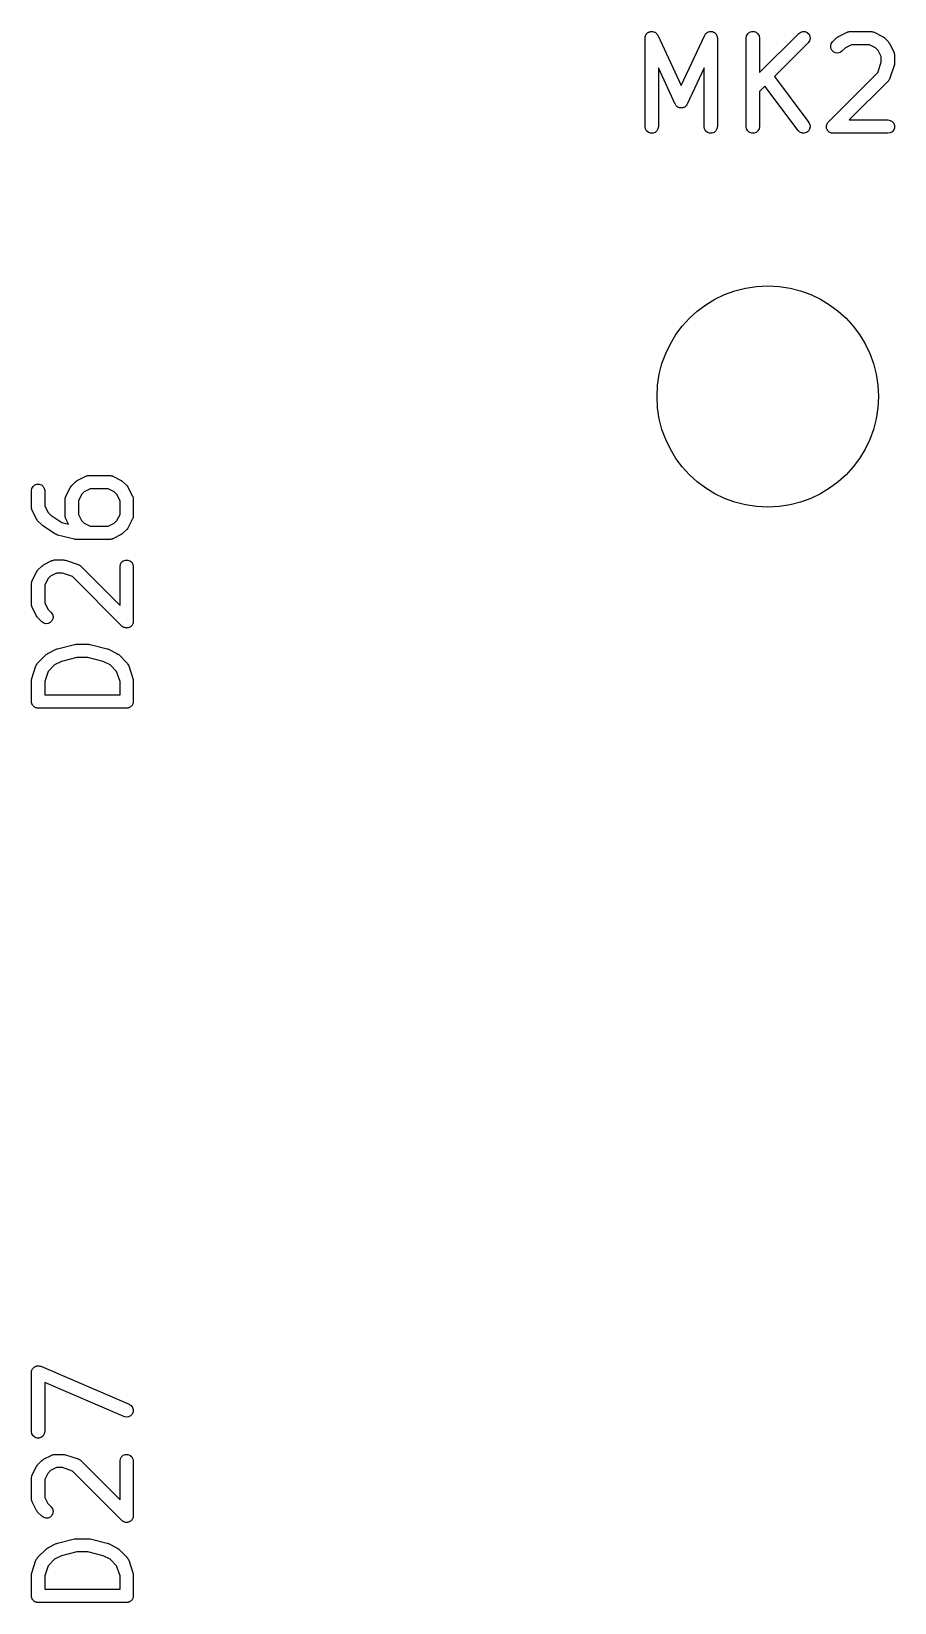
# Model space of a CAD drawing. Extents: x 107.8 to 187.5, y -108.6 to -68.5.
# Drawn here: x 177.68 to 187.43, y -86.22 to -68.48 of the extents above; entities that cross this region are included whole.
import ezdxf

# ---------------------------------------------------------------- set-up
doc = ezdxf.new("R2010")
doc.units = 0
doc.header["$MEASUREMENT"] = 0
doc.layers.add('BLACK', color=7, linetype='CONTINUOUS')

msp = doc.modelspace()

# ---------------------------------------------------------------- linework, layer by layer
at = {"layer": 'BLACK', "linetype": 'CONTINUOUS'}
for p, q in [((184.657, -68.4845), (184.666, -68.4803)), ((184.666, -68.4803), (184.669, -68.4801)), ((184.669, -68.4801), (184.672, -68.4789)), ((184.672, -68.4789), (184.682, -68.4789)), ((184.682, -68.4789), (184.692, -68.4781)), ((184.692, -68.4781), (184.695, -68.4789)), ((184.695, -68.4789), (184.698, -68.4789)), ((184.698, -68.4789), (184.707, -68.4823)), ((184.707, -68.4823), (184.717, -68.4848)), ((185.32, -68.4848), (185.33, -68.4823)), ((185.33, -68.4823), (185.339, -68.4789)), ((185.339, -68.4789), (185.342, -68.4789)), ((185.342, -68.4789), (185.345, -68.4781)), ((185.345, -68.4781), (185.355, -68.4789)), ((185.355, -68.4789), (185.365, -68.4789)), ((185.365, -68.4789), (185.368, -68.48)), ((185.368, -68.48), (185.371, -68.4803)), ((185.371, -68.4803), (185.38, -68.4845)), ((185.79, -68.4878), (185.815, -68.4789)), ((185.815, -68.4789), (185.841, -68.4789)), ((185.841, -68.4789), (185.865, -68.4878)), ((186.368, -68.4848), (186.393, -68.4781)), ((186.393, -68.4781), (186.419, -68.4803)), ((186.419, -68.4803), (186.442, -68.4913)), ((186.894, -68.4845), (186.898, -68.4823)), ((186.898, -68.4823), (186.906, -68.4808)), ((186.906, -68.4808), (186.915, -68.4783)), ((186.915, -68.4783), (186.919, -68.4785)), ((186.919, -68.4785), (186.923, -68.4778)), ((186.923, -68.4778), (187.161, -68.4778)), ((187.161, -68.4778), (187.166, -68.4785)), ((187.166, -68.4785), (187.17, -68.4783)), ((187.17, -68.4783), (187.178, -68.4808)), ((187.178, -68.4808), (187.187, -68.4823)), ((187.187, -68.4823), (187.191, -68.4845)), ((184.61, -68.5528), (184.612, -68.5431)), ((184.61, -69.5528), (184.61, -68.5528)), ((184.612, -68.5431), (184.613, -68.5334)), ((184.613, -68.5334), (184.614, -68.5304)), ((184.614, -68.5304), (184.615, -68.5271)), ((184.615, -68.5271), (184.619, -68.5186)), ((184.619, -68.5186), (184.624, -68.5098)), ((184.624, -68.5098), (184.626, -68.5074)), ((184.626, -68.5074), (184.628, -68.5046)), ((184.628, -68.5046), (184.635, -68.4983)), ((184.635, -68.4983), (184.642, -68.4914)), ((184.642, -68.4914), (184.645, -68.49)), ((184.645, -68.49), (184.648, -68.4878)), ((184.648, -68.4878), (184.657, -68.4845)), ((184.717, -68.4848), (184.719, -68.4867)), ((184.719, -68.4867), (184.723, -68.4878)), ((184.723, -68.4878), (184.73, -68.4941)), ((184.73, -68.4941), (184.738, -68.4997)), ((184.738, -68.4997), (184.74, -68.5024)), ((184.74, -68.5024), (184.743, -68.5046)), ((184.743, -68.5046), (184.747, -68.513)), ((184.747, -68.513), (184.753, -68.5211)), ((184.753, -68.5211), (185.018, -69.0897)), ((185.018, -69.0897), (185.284, -68.5211)), ((185.284, -68.5211), (185.289, -68.513)), ((185.289, -68.513), (185.294, -68.5046)), ((185.294, -68.5046), (185.297, -68.5024)), ((185.297, -68.5024), (185.299, -68.4997)), ((185.299, -68.4997), (185.307, -68.4941)), ((185.307, -68.4941), (185.314, -68.4878)), ((185.314, -68.4878), (185.317, -68.4867)), ((185.317, -68.4867), (185.32, -68.4848)), ((185.38, -68.4845), (185.389, -68.4878)), ((185.389, -68.4878), (185.392, -68.49)), ((185.392, -68.49), (185.395, -68.4914)), ((185.395, -68.4914), (185.402, -68.4983)), ((185.402, -68.4983), (185.409, -68.5046)), ((185.409, -68.5046), (185.411, -68.5074)), ((185.411, -68.5074), (185.413, -68.5098)), ((185.413, -68.5098), (185.417, -68.5187)), ((185.417, -68.5187), (185.422, -68.5271)), ((185.422, -68.5271), (185.423, -68.5304)), ((185.423, -68.5304), (185.424, -68.5334)), ((185.424, -68.5334), (185.425, -68.5431)), ((185.425, -68.5431), (185.427, -68.5528)), ((185.427, -68.5528), (185.427, -69.5528)), ((185.753, -68.5528), (185.757, -68.5271)), ((185.753, -69.5528), (185.753, -68.5528)), ((185.757, -68.5271), (185.77, -68.5046)), ((185.77, -68.5046), (185.79, -68.4878)), ((185.865, -68.4878), (185.885, -68.5046)), ((185.885, -68.5046), (185.898, -68.5271)), ((185.898, -68.5271), (185.903, -68.5528)), ((185.903, -68.9431), (186.346, -68.4997)), ((185.903, -68.5528), (185.903, -68.9431)), ((186.452, -68.6058), (186.07, -68.9884)), ((186.346, -68.4997), (186.368, -68.4848)), ((186.442, -68.4913), (186.461, -68.5098)), ((186.467, -68.5845), (186.452, -68.6058)), ((186.461, -68.5098), (186.472, -68.5334)), ((186.474, -68.5593), (186.467, -68.5845)), ((186.472, -68.5334), (186.474, -68.5593)), ((186.706, -68.6415), (186.712, -68.6163)), ((186.708, -68.6674), (186.706, -68.6415)), ((186.712, -68.6163), (186.727, -68.595)), ((186.727, -68.595), (186.775, -68.5474)), ((186.775, -68.5474), (186.785, -68.5405)), ((186.785, -68.5405), (186.794, -68.5333)), ((186.794, -68.5333), (186.89, -68.4857)), ((186.941, -68.6278), (186.872, -68.662)), ((186.89, -68.4857), (186.894, -68.4845)), ((187.144, -68.6278), (186.941, -68.6278)), ((187.212, -68.662), (187.144, -68.6278)), ((187.191, -68.4845), (187.195, -68.4857)), ((187.195, -68.4857), (187.29, -68.5333)), ((187.29, -68.5333), (187.3, -68.5405)), ((187.3, -68.5405), (187.31, -68.5474)), ((187.31, -68.5474), (187.357, -68.595)), ((187.357, -68.595), (187.364, -68.6048)), ((187.364, -68.6048), (187.371, -68.6145)), ((187.371, -68.6145), (187.419, -68.7097)), ((186.719, -68.691), (186.708, -68.6674)), ((186.737, -68.7095), (186.719, -68.691)), ((186.761, -68.7205), (186.737, -68.7095)), ((186.787, -68.7227), (186.761, -68.7205)), ((186.812, -68.716), (186.787, -68.7227)), ((186.833, -68.7011), (186.812, -68.716)), ((186.872, -68.662), (186.833, -68.7011)), ((187.242, -68.6924), (187.212, -68.662)), ((187.239, -68.9408), (187.277, -68.8263)), ((187.277, -68.761), (187.242, -68.6924)), ((187.277, -68.8263), (187.277, -68.761)), ((187.419, -68.7097), (187.42, -68.7139)), ((187.42, -68.7139), (187.422, -68.7176)), ((187.422, -68.7176), (187.424, -68.7263)), ((187.424, -68.7263), (187.426, -68.7347)), ((187.427, -68.8385), (187.425, -68.8503)), ((187.426, -68.7347), (187.426, -68.739)), ((187.426, -68.739), (187.427, -68.7433)), ((187.427, -68.7433), (187.427, -68.8385)), ((184.95, -69.2988), (184.76, -68.8908)), ((184.76, -68.8908), (184.76, -69.5528)), ((185.277, -68.8908), (185.086, -69.2988)), ((185.277, -69.5528), (185.277, -68.8908)), ((186.07, -68.9884), (186.459, -69.5078)), ((186.68, -69.4997), (187.239, -68.9408)), ((187.372, -69.013), (187.367, -69.0202)), ((187.373, -69.0089), (187.372, -69.013)), ((187.375, -69.0051), (187.373, -69.0089)), ((187.423, -68.8622), (187.375, -69.0051)), ((187.425, -68.8503), (187.423, -68.8622)), ((185.963, -69.0955), (185.903, -69.1553)), ((185.903, -69.1553), (185.903, -69.5528)), ((186.339, -69.5978), (185.963, -69.0955)), ((187.357, -69.0344), (186.914, -69.4778)), ((187.36, -69.0308), (187.357, -69.0344)), ((187.363, -69.028), (187.36, -69.0308)), ((187.367, -69.0202), (187.363, -69.028)), ((184.954, -69.3041), (184.95, -69.2988)), ((184.957, -69.3101), (184.954, -69.3041)), ((184.962, -69.3147), (184.957, -69.3101)), ((184.965, -69.3201), (184.962, -69.3147)), ((184.971, -69.3239), (184.965, -69.3201)), ((184.975, -69.3285), (184.971, -69.3239)), ((184.981, -69.3313), (184.975, -69.3285)), ((184.987, -69.335), (184.981, -69.3313)), ((184.993, -69.3367), (184.987, -69.335)), ((184.999, -69.3395), (184.993, -69.3367)), ((185.006, -69.3401), (184.999, -69.3395)), ((185.012, -69.3418), (185.006, -69.3401)), ((185.018, -69.3412), (185.012, -69.3418)), ((185.025, -69.3418), (185.018, -69.3412)), ((185.031, -69.3401), (185.025, -69.3418)), ((185.038, -69.3395), (185.031, -69.3401)), ((185.044, -69.3367), (185.038, -69.3395)), ((185.05, -69.335), (185.044, -69.3367)), ((185.055, -69.3313), (185.05, -69.335)), ((185.061, -69.3285), (185.055, -69.3313)), ((185.066, -69.3239), (185.061, -69.3285)), ((185.071, -69.3201), (185.066, -69.3239)), ((185.075, -69.3147), (185.071, -69.3201)), ((185.08, -69.3101), (185.075, -69.3147)), ((185.083, -69.3041), (185.08, -69.3101)), ((185.086, -69.2988), (185.083, -69.3041)), ((186.459, -69.5078), (186.471, -69.531)), ((186.471, -69.531), (186.474, -69.5569)), ((186.658, -69.5462), (186.659, -69.5431)), ((186.659, -69.556), (186.658, -69.5462)), ((186.659, -69.5398), (186.662, -69.5305)), ((186.659, -69.5431), (186.659, -69.5398)), ((186.662, -69.5305), (186.665, -69.5211)), ((186.665, -69.5211), (186.667, -69.5184)), ((186.667, -69.5184), (186.668, -69.5153)), ((186.668, -69.5153), (186.674, -69.5078)), ((186.674, -69.5078), (186.68, -69.4997)), ((186.914, -69.4778), (187.352, -69.4778)), ((187.352, -69.4778), (187.377, -69.4823)), ((187.377, -69.4823), (187.4, -69.4953)), ((187.4, -69.4953), (187.417, -69.5153)), ((187.417, -69.5153), (187.426, -69.5398)), ((187.426, -69.5398), (187.426, -69.5658)), ((184.615, -69.5784), (184.61, -69.5528)), ((184.628, -69.601), (184.615, -69.5784)), ((184.648, -69.6177), (184.628, -69.601)), ((184.672, -69.6266), (184.648, -69.6177)), ((184.698, -69.6266), (184.672, -69.6266)), ((184.723, -69.6177), (184.698, -69.6266)), ((184.743, -69.601), (184.723, -69.6177)), ((184.756, -69.5784), (184.743, -69.601)), ((184.76, -69.5528), (184.756, -69.5784)), ((185.281, -69.5784), (185.277, -69.5528)), ((185.294, -69.601), (185.281, -69.5784)), ((185.314, -69.6177), (185.294, -69.601)), ((185.339, -69.6266), (185.314, -69.6177)), ((185.365, -69.6266), (185.339, -69.6266)), ((185.389, -69.6177), (185.365, -69.6266)), ((185.409, -69.601), (185.389, -69.6177)), ((185.422, -69.5784), (185.409, -69.601)), ((185.427, -69.5528), (185.422, -69.5784)), ((185.757, -69.5784), (185.753, -69.5528)), ((185.77, -69.601), (185.757, -69.5784)), ((185.79, -69.6177), (185.77, -69.601)), ((185.815, -69.6266), (185.79, -69.6177)), ((185.841, -69.6266), (185.815, -69.6266)), ((185.865, -69.6177), (185.841, -69.6266)), ((185.885, -69.601), (185.865, -69.6177)), ((185.898, -69.5784), (185.885, -69.601)), ((185.903, -69.5528), (185.898, -69.5784)), ((186.358, -69.6156), (186.339, -69.5978)), ((186.382, -69.6258), (186.358, -69.6156)), ((186.408, -69.6272), (186.382, -69.6258)), ((186.433, -69.6197), (186.408, -69.6272)), ((186.454, -69.6041), (186.433, -69.6197)), ((186.468, -69.5822), (186.454, -69.6041)), ((186.474, -69.5569), (186.468, -69.5822)), ((186.659, -69.5658), (186.659, -69.556)), ((186.66, -69.5689), (186.659, -69.5658)), ((186.66, -69.5722), (186.66, -69.5689)), ((186.664, -69.5811), (186.66, -69.5722)), ((186.668, -69.5903), (186.664, -69.5811)), ((186.67, -69.5928), (186.668, -69.5903)), ((186.671, -69.5958), (186.67, -69.5928)), ((186.678, -69.6027), (186.671, -69.5958)), ((186.684, -69.6102), (186.678, -69.6027)), ((186.687, -69.6119), (186.684, -69.6102)), ((186.69, -69.6142), (186.687, -69.6119)), ((186.699, -69.6184), (186.69, -69.6142)), ((186.707, -69.6233), (186.699, -69.6184)), ((186.71, -69.6238), (186.707, -69.6233)), ((186.713, -69.6252), (186.71, -69.6238)), ((186.723, -69.6261), (186.713, -69.6252)), ((186.733, -69.6278), (186.723, -69.6261)), ((187.352, -69.6278), (186.733, -69.6278)), ((187.377, -69.6233), (187.352, -69.6278)), ((187.4, -69.6102), (187.377, -69.6233)), ((187.417, -69.5903), (187.4, -69.6102)), ((187.426, -69.5658), (187.417, -69.5903)), ((177.687, -73.6381), (177.7, -73.6155)), ((177.7, -73.6155), (177.719, -73.5988)), ((177.719, -73.5988), (177.744, -73.5899)), ((177.744, -73.5899), (177.77, -73.5899)), ((177.77, -73.5899), (177.794, -73.5988)), ((177.794, -73.5988), (177.814, -73.6155)), ((177.814, -73.6155), (177.827, -73.6381)), ((178.118, -73.6302), (178.126, -73.6205)), ((178.126, -73.6205), (178.133, -73.6107)), ((178.133, -73.6107), (178.18, -73.5631)), ((178.18, -73.5631), (178.19, -73.5562)), ((178.19, -73.5562), (178.2, -73.549)), ((178.2, -73.549), (178.295, -73.5014)), ((178.295, -73.5014), (178.299, -73.5002)), ((178.299, -73.5002), (178.303, -73.498)), ((178.303, -73.498), (178.311, -73.4965)), ((178.311, -73.4965), (178.32, -73.494)), ((178.32, -73.494), (178.324, -73.4942)), ((178.324, -73.4942), (178.328, -73.4935)), ((178.328, -73.4935), (178.567, -73.4935)), ((178.567, -73.4935), (178.571, -73.4942)), ((178.571, -73.4942), (178.575, -73.494)), ((178.575, -73.494), (178.583, -73.4965)), ((178.583, -73.4965), (178.592, -73.498)), ((178.592, -73.498), (178.596, -73.5002)), ((178.596, -73.5002), (178.6, -73.5014)), ((178.6, -73.5014), (178.695, -73.549)), ((178.695, -73.549), (178.705, -73.5562)), ((178.705, -73.5562), (178.715, -73.5631)), ((178.715, -73.5631), (178.762, -73.6107)), ((178.762, -73.6107), (178.769, -73.6205)), ((178.769, -73.6205), (178.776, -73.6302)), ((177.682, -73.6637), (177.687, -73.6381)), ((177.682, -73.8542), (177.682, -73.6637)), ((177.827, -73.6381), (177.832, -73.6637)), ((177.832, -73.6637), (177.832, -73.8365)), ((178.063, -73.7504), (178.066, -73.742)), ((178.064, -73.7547), (178.063, -73.7504)), ((178.063, -73.759), (178.064, -73.7547)), ((178.063, -73.9494), (178.063, -73.759)), ((178.066, -73.742), (178.067, -73.7333)), ((178.067, -73.7333), (178.07, -73.7296)), ((178.07, -73.7296), (178.071, -73.7254)), ((178.071, -73.7254), (178.118, -73.6302)), ((178.247, -73.7082), (178.213, -73.7767)), ((178.213, -73.7767), (178.213, -73.9317)), ((178.278, -73.6778), (178.247, -73.7082)), ((178.346, -73.6435), (178.278, -73.6778)), ((178.549, -73.6435), (178.346, -73.6435)), ((178.617, -73.6778), (178.549, -73.6435)), ((178.648, -73.7082), (178.617, -73.6778)), ((178.682, -73.7767), (178.648, -73.7082)), ((178.682, -73.9317), (178.682, -73.7767)), ((178.776, -73.6302), (178.824, -73.7254)), ((178.824, -73.7254), (178.825, -73.7296)), ((178.825, -73.7296), (178.827, -73.7333)), ((178.827, -73.7333), (178.829, -73.742)), ((178.829, -73.742), (178.831, -73.7504)), ((178.831, -73.7504), (178.831, -73.7547)), ((178.831, -73.7547), (178.832, -73.759)), ((178.832, -73.759), (178.832, -73.9494)), ((177.683, -73.8585), (177.682, -73.8542)), ((177.682, -73.8628), (177.683, -73.8585)), ((177.685, -73.8712), (177.682, -73.8628)), ((177.687, -73.8799), (177.685, -73.8712)), ((177.689, -73.8836), (177.687, -73.8799)), ((177.69, -73.8878), (177.689, -73.8836)), ((177.738, -73.983), (177.69, -73.8878)), ((177.745, -73.9927), (177.738, -73.983)), ((177.832, -73.8365), (177.866, -73.905)), ((177.866, -73.905), (177.9, -73.9388)), ((177.9, -73.9388), (178.026, -74.0227)), ((178.064, -73.9537), (178.063, -73.9494)), ((178.063, -73.958), (178.064, -73.9537)), ((178.066, -73.9664), (178.063, -73.958)), ((178.067, -73.9751), (178.066, -73.9664)), ((178.07, -73.9788), (178.067, -73.9751)), ((178.071, -73.983), (178.07, -73.9788)), ((178.1, -74.0412), (178.071, -73.983)), ((178.213, -73.9317), (178.247, -74.0003)), ((178.648, -74.0003), (178.682, -73.9317)), ((178.824, -73.983), (178.776, -74.0782)), ((178.825, -73.9788), (178.824, -73.983)), ((178.827, -73.9751), (178.825, -73.9788)), ((178.829, -73.9664), (178.827, -73.9751)), ((178.831, -73.958), (178.829, -73.9664)), ((178.832, -73.9494), (178.831, -73.9537)), ((178.831, -73.9537), (178.831, -73.958)), ((177.752, -74.0025), (177.745, -73.9927)), ((177.799, -74.0501), (177.752, -74.0025)), ((177.805, -74.0543), (177.799, -74.0501)), ((177.811, -74.0595), (177.805, -74.0543)), ((177.953, -74.1547), (177.811, -74.0595)), ((177.965, -74.1599), (177.953, -74.1547)), ((177.977, -74.1651), (177.965, -74.1599)), ((178.026, -74.0227), (178.1, -74.0412)), ((178.247, -74.0003), (178.278, -74.0307)), ((178.278, -74.0307), (178.346, -74.0649)), ((178.346, -74.0649), (178.549, -74.0649)), ((178.549, -74.0649), (178.617, -74.0307)), ((178.695, -74.1594), (178.6, -74.207)), ((178.617, -74.0307), (178.648, -74.0003)), ((178.705, -74.1522), (178.695, -74.1594)), ((178.715, -74.1453), (178.705, -74.1522)), ((178.762, -74.0977), (178.715, -74.1453)), ((178.769, -74.0879), (178.762, -74.0977)), ((178.776, -74.0782), (178.769, -74.0879)), ((178.167, -74.2127), (177.977, -74.1651)), ((178.177, -74.2133), (178.167, -74.2127)), ((178.186, -74.2149), (178.177, -74.2133)), ((178.567, -74.2149), (178.186, -74.2149)), ((178.571, -74.2142), (178.567, -74.2149)), ((178.575, -74.2144), (178.571, -74.2142)), ((178.583, -74.2119), (178.575, -74.2144)), ((178.592, -74.2104), (178.583, -74.2119)), ((178.596, -74.2082), (178.592, -74.2104)), ((178.6, -74.207), (178.596, -74.2082)), ((177.752, -74.5631), (177.799, -74.5155)), ((177.799, -74.5155), (177.809, -74.5086)), ((177.809, -74.5086), (177.819, -74.5014)), ((177.819, -74.5014), (177.914, -74.4538)), ((177.914, -74.4538), (177.918, -74.4526)), ((177.918, -74.4526), (177.922, -74.4504)), ((177.922, -74.4504), (177.93, -74.4489)), ((177.93, -74.4489), (177.939, -74.4464)), ((177.939, -74.4464), (177.943, -74.4466)), ((177.943, -74.4466), (177.947, -74.4459)), ((177.947, -74.4459), (178.043, -74.4459)), ((178.043, -74.4459), (178.055, -74.448)), ((178.055, -74.448), (178.066, -74.4497)), ((178.066, -74.4497), (178.209, -74.4973)), ((178.209, -74.4973), (178.213, -74.4994)), ((178.213, -74.4994), (178.217, -74.5005)), ((178.217, -74.5005), (178.224, -74.5056)), ((178.224, -74.5056), (178.232, -74.5097)), ((178.232, -74.5097), (178.235, -74.513)), ((178.235, -74.513), (178.239, -74.5155)), ((178.239, -74.5155), (178.682, -74.9589)), ((178.682, -74.5209), (178.687, -74.4952)), ((178.687, -74.4952), (178.7, -74.4727)), ((178.7, -74.4727), (178.719, -74.4559)), ((178.719, -74.4559), (178.744, -74.447)), ((178.744, -74.447), (178.77, -74.447)), ((178.77, -74.447), (178.794, -74.4559)), ((178.794, -74.4559), (178.814, -74.4727)), ((178.814, -74.4727), (178.827, -74.4952)), ((178.827, -74.4952), (178.832, -74.5209)), ((177.685, -74.6944), (177.687, -74.6857)), ((177.687, -74.6857), (177.689, -74.682)), ((177.689, -74.682), (177.69, -74.6778)), ((177.69, -74.6778), (177.738, -74.5826)), ((177.738, -74.5826), (177.745, -74.5729)), ((177.745, -74.5729), (177.752, -74.5631)), ((177.866, -74.6605), (177.832, -74.7291)), ((177.897, -74.6301), (177.866, -74.6605)), ((177.965, -74.5959), (177.897, -74.6301)), ((178.031, -74.5959), (177.965, -74.5959)), ((178.145, -74.634), (178.031, -74.5959)), ((178.704, -75.193), (178.145, -74.634)), ((178.682, -74.9589), (178.682, -74.5209)), ((178.832, -74.5209), (178.832, -75.1399)), ((177.682, -74.7028), (177.685, -74.6944)), ((177.683, -74.7071), (177.682, -74.7028)), ((177.682, -74.7114), (177.683, -74.7071)), ((177.682, -74.9494), (177.682, -74.7114)), ((177.832, -74.7291), (177.832, -74.9317)), ((177.683, -74.9537), (177.682, -74.9494)), ((177.682, -74.958), (177.683, -74.9537)), ((177.685, -74.9664), (177.682, -74.958)), ((177.687, -74.9751), (177.685, -74.9664)), ((177.689, -74.9788), (177.687, -74.9751)), ((177.69, -74.983), (177.689, -74.9788)), ((177.738, -75.0782), (177.69, -74.983)), ((177.832, -74.9317), (177.866, -75.0003)), ((177.866, -75.0003), (177.905, -75.0393)), ((177.905, -75.0393), (177.92, -75.0606)), ((177.745, -75.0879), (177.738, -75.0782)), ((177.752, -75.0977), (177.745, -75.0879)), ((177.799, -75.1453), (177.752, -75.0977)), ((177.821, -75.1603), (177.799, -75.1453)), ((177.846, -75.167), (177.821, -75.1603)), ((177.872, -75.1647), (177.846, -75.167)), ((177.895, -75.1537), (177.872, -75.1647)), ((177.914, -75.1353), (177.895, -75.1537)), ((177.925, -75.1117), (177.914, -75.1353)), ((177.92, -75.0606), (177.927, -75.0858)), ((177.927, -75.0858), (177.925, -75.1117)), ((178.712, -75.1986), (178.704, -75.193)), ((178.719, -75.2049), (178.712, -75.1986)), ((178.723, -75.206), (178.719, -75.2049)), ((178.725, -75.2079), (178.723, -75.206)), ((178.735, -75.2104), (178.725, -75.2079)), ((178.744, -75.2138), (178.735, -75.2104)), ((178.747, -75.2138), (178.744, -75.2138)), ((178.75, -75.2146), (178.747, -75.2138)), ((178.76, -75.2138), (178.75, -75.2146)), ((178.77, -75.2138), (178.76, -75.2138)), ((178.773, -75.2127), (178.77, -75.2138)), ((178.776, -75.2124), (178.773, -75.2127)), ((178.785, -75.2082), (178.776, -75.2124)), ((178.794, -75.2049), (178.785, -75.2082)), ((178.797, -75.2028), (178.794, -75.2049)), ((178.8, -75.2014), (178.797, -75.2028)), ((178.807, -75.1944), (178.8, -75.2014)), ((178.814, -75.1881), (178.807, -75.1944)), ((178.816, -75.1853), (178.814, -75.1881)), ((178.818, -75.1829), (178.816, -75.1853)), ((178.823, -75.1741), (178.818, -75.1829)), ((178.827, -75.1656), (178.823, -75.1741)), ((178.828, -75.1623), (178.827, -75.1656)), ((178.829, -75.1593), (178.828, -75.1623)), ((178.83, -75.1496), (178.829, -75.1593)), ((178.832, -75.1399), (178.83, -75.1496)), ((177.977, -75.4481), (178.167, -75.4005)), ((178.167, -75.4005), (178.177, -75.3999)), ((178.177, -75.3999), (178.186, -75.3983)), ((178.186, -75.3983), (178.328, -75.3983)), ((178.328, -75.3983), (178.337, -75.3999)), ((178.337, -75.3999), (178.347, -75.4005)), ((178.347, -75.4005), (178.537, -75.4481)), ((177.752, -75.6107), (177.847, -75.5155)), ((177.847, -75.5155), (177.857, -75.5086)), ((177.857, -75.5086), (177.866, -75.5014)), ((177.866, -75.5014), (177.962, -75.4538)), ((177.962, -75.4538), (177.969, -75.4515)), ((177.969, -75.4515), (177.977, -75.4481)), ((178.195, -75.5483), (178.021, -75.5916)), ((178.319, -75.5483), (178.195, -75.5483)), ((178.493, -75.5916), (178.319, -75.5483)), ((178.537, -75.4481), (178.545, -75.4515)), ((178.545, -75.4515), (178.552, -75.4538)), ((178.552, -75.4538), (178.648, -75.5014)), ((178.648, -75.5014), (178.657, -75.5086)), ((178.657, -75.5086), (178.667, -75.5155)), ((178.667, -75.5155), (178.762, -75.6107)), ((177.686, -75.7829), (177.733, -75.64)), ((177.733, -75.64), (177.736, -75.6362)), ((177.736, -75.6362), (177.737, -75.632)), ((177.737, -75.632), (177.742, -75.6248)), ((177.742, -75.6248), (177.746, -75.6171)), ((177.746, -75.6171), (177.749, -75.6142)), ((177.749, -75.6142), (177.752, -75.6107)), ((177.87, -75.7042), (177.832, -75.8188)), ((177.944, -75.6301), (177.87, -75.7042)), ((178.021, -75.5916), (177.944, -75.6301)), ((178.57, -75.6301), (178.493, -75.5916)), ((178.644, -75.7042), (178.57, -75.6301)), ((178.682, -75.8188), (178.644, -75.7042)), ((178.762, -75.6107), (178.765, -75.6142)), ((178.765, -75.6142), (178.768, -75.6171)), ((178.768, -75.6171), (178.772, -75.6248)), ((178.772, -75.6248), (178.777, -75.632)), ((178.777, -75.632), (178.778, -75.6362)), ((178.778, -75.6362), (178.781, -75.64)), ((178.781, -75.64), (178.828, -75.7829)), ((177.682, -75.8066), (177.684, -75.7948)), ((177.682, -76.0447), (177.682, -75.8066)), ((177.684, -75.7948), (177.686, -75.7829)), ((177.832, -75.8188), (177.832, -75.9697)), ((178.682, -75.9697), (178.682, -75.8188)), ((178.828, -75.7829), (178.83, -75.7948)), ((178.83, -75.7948), (178.832, -75.8066)), ((178.832, -75.8066), (178.832, -76.0447)), ((177.683, -76.0511), (177.682, -76.0447)), ((177.683, -76.0577), (177.683, -76.0511)), ((177.685, -76.0639), (177.683, -76.0577)), ((177.687, -76.0703), (177.685, -76.0639)), ((177.69, -76.076), (177.687, -76.0703)), ((177.692, -76.0822), (177.69, -76.076)), ((177.696, -76.0872), (177.692, -76.0822)), ((177.7, -76.0929), (177.696, -76.0872)), ((177.705, -76.0971), (177.7, -76.0929)), ((177.709, -76.1021), (177.705, -76.0971)), ((177.714, -76.1054), (177.709, -76.1021)), ((177.719, -76.1096), (177.714, -76.1054)), ((177.726, -76.1119), (177.719, -76.1096)), ((177.731, -76.1152), (177.726, -76.1119)), ((177.832, -75.9697), (178.682, -75.9697)), ((178.788, -76.1119), (178.783, -76.1152)), ((178.794, -76.1096), (178.788, -76.1119)), ((178.8, -76.1054), (178.794, -76.1096)), ((178.805, -76.1021), (178.8, -76.1054)), ((178.809, -76.0971), (178.805, -76.1021)), ((178.814, -76.0929), (178.809, -76.0971)), ((178.818, -76.0872), (178.814, -76.0929)), ((178.822, -76.0822), (178.818, -76.0872)), ((178.824, -76.076), (178.822, -76.0822)), ((178.827, -76.0703), (178.824, -76.076)), ((178.829, -76.0639), (178.827, -76.0703)), ((178.831, -76.0577), (178.829, -76.0639)), ((178.832, -76.0447), (178.831, -76.0511)), ((178.831, -76.0511), (178.831, -76.0577)), ((177.738, -76.1163), (177.731, -76.1152)), ((177.744, -76.1185), (177.738, -76.1163)), ((177.751, -76.1185), (177.744, -76.1185)), ((177.757, -76.1197), (177.751, -76.1185)), ((178.757, -76.1197), (177.757, -76.1197)), ((178.763, -76.1185), (178.757, -76.1197)), ((178.77, -76.1185), (178.763, -76.1185)), ((178.776, -76.1163), (178.77, -76.1185)), ((178.783, -76.1152), (178.776, -76.1163)), ((177.706, -83.5671), (177.712, -83.5608)), ((177.712, -83.5608), (177.716, -83.5588)), ((177.716, -83.5588), (177.719, -83.5559)), ((177.719, -83.5559), (177.728, -83.553)), ((177.728, -83.553), (177.735, -83.5491)), ((177.735, -83.5491), (177.74, -83.5485)), ((177.74, -83.5485), (177.744, -83.547)), ((177.744, -83.547), (177.753, -83.547)), ((177.753, -83.547), (177.761, -83.546)), ((177.761, -83.546), (177.766, -83.547)), ((177.766, -83.547), (177.77, -83.547)), ((177.77, -83.547), (177.778, -83.55)), ((177.778, -83.55), (177.787, -83.5519)), ((177.787, -83.5519), (178.787, -83.9805)), ((177.682, -83.6209), (177.683, -83.6124)), ((177.682, -84.2875), (177.682, -83.6209)), ((177.683, -83.6124), (177.684, -83.6038)), ((177.684, -83.6038), (177.686, -83.5996)), ((177.686, -83.5996), (177.687, -83.5952)), ((177.687, -83.5952), (177.691, -83.5877)), ((177.691, -83.5877), (177.694, -83.5798)), ((177.694, -83.5798), (177.697, -83.5765)), ((177.697, -83.5765), (177.7, -83.5727)), ((177.7, -83.5727), (177.706, -83.5671)), ((178.727, -84.1184), (177.832, -83.7346)), ((177.832, -83.7346), (177.832, -84.2875)), ((178.787, -83.9805), (178.808, -83.9948)), ((178.82, -84.0905), (178.802, -84.1095)), ((178.808, -83.9948), (178.824, -84.0156)), ((178.83, -84.0666), (178.82, -84.0905)), ((178.824, -84.0156), (178.831, -84.0406)), ((178.831, -84.0406), (178.83, -84.0666)), ((178.753, -84.1243), (178.727, -84.1184)), ((178.779, -84.1212), (178.753, -84.1243)), ((178.802, -84.1095), (178.779, -84.1212)), ((177.687, -84.3132), (177.682, -84.2875)), ((177.7, -84.3358), (177.687, -84.3132)), ((177.719, -84.3525), (177.7, -84.3358)), ((177.744, -84.3614), (177.719, -84.3525)), ((177.77, -84.3614), (177.744, -84.3614)), ((177.794, -84.3525), (177.77, -84.3614)), ((177.814, -84.3358), (177.794, -84.3525)), ((177.827, -84.3132), (177.814, -84.3358)), ((177.832, -84.2875), (177.827, -84.3132)), ((177.752, -84.6631), (177.799, -84.6155)), ((177.799, -84.6155), (177.809, -84.6086)), ((177.809, -84.6086), (177.819, -84.6014)), ((177.819, -84.6014), (177.914, -84.5538)), ((177.914, -84.5538), (177.918, -84.5526)), ((177.918, -84.5526), (177.922, -84.5504)), ((177.922, -84.5504), (177.93, -84.5489)), ((177.93, -84.5489), (177.939, -84.5464)), ((177.939, -84.5464), (177.943, -84.5466)), ((177.943, -84.5466), (177.947, -84.5459)), ((177.947, -84.5459), (178.043, -84.5459)), ((178.043, -84.5459), (178.055, -84.548)), ((178.055, -84.548), (178.066, -84.5497)), ((178.066, -84.5497), (178.209, -84.5973)), ((178.209, -84.5973), (178.213, -84.5994)), ((178.213, -84.5994), (178.217, -84.6005)), ((178.217, -84.6005), (178.224, -84.6056)), ((178.224, -84.6056), (178.232, -84.6097)), ((178.232, -84.6097), (178.235, -84.613)), ((178.235, -84.613), (178.239, -84.6155)), ((178.239, -84.6155), (178.682, -85.0589)), ((178.682, -84.6209), (178.687, -84.5952)), ((178.682, -85.0589), (178.682, -84.6209)), ((178.687, -84.5952), (178.7, -84.5727)), ((178.7, -84.5727), (178.719, -84.5559)), ((178.719, -84.5559), (178.744, -84.547)), ((178.744, -84.547), (178.77, -84.547)), ((178.77, -84.547), (178.794, -84.5559)), ((178.794, -84.5559), (178.814, -84.5727)), ((178.814, -84.5727), (178.827, -84.5952)), ((178.827, -84.5952), (178.832, -84.6209)), ((178.832, -84.6209), (178.832, -85.2399)), ((177.682, -84.8028), (177.685, -84.7944)), ((177.683, -84.8071), (177.682, -84.8028)), ((177.685, -84.7944), (177.687, -84.7857)), ((177.687, -84.7857), (177.689, -84.782)), ((177.689, -84.782), (177.69, -84.7778)), ((177.69, -84.7778), (177.738, -84.6826)), ((177.738, -84.6826), (177.745, -84.6729)), ((177.745, -84.6729), (177.752, -84.6631)), ((177.866, -84.7605), (177.832, -84.8291)), ((177.897, -84.7301), (177.866, -84.7605)), ((177.965, -84.6959), (177.897, -84.7301)), ((178.031, -84.6959), (177.965, -84.6959)), ((178.145, -84.734), (178.031, -84.6959)), ((178.704, -85.293), (178.145, -84.734)), ((177.682, -84.8114), (177.683, -84.8071)), ((177.682, -85.0494), (177.682, -84.8114)), ((177.832, -84.8291), (177.832, -85.0317)), ((177.683, -85.0537), (177.682, -85.0494)), ((177.682, -85.058), (177.683, -85.0537)), ((177.685, -85.0664), (177.682, -85.058)), ((177.687, -85.0751), (177.685, -85.0664)), ((177.689, -85.0788), (177.687, -85.0751)), ((177.69, -85.083), (177.689, -85.0788)), ((177.738, -85.1782), (177.69, -85.083)), ((177.832, -85.0317), (177.866, -85.1003)), ((177.866, -85.1003), (177.905, -85.1393)), ((177.905, -85.1393), (177.92, -85.1606)), ((177.92, -85.1606), (177.927, -85.1858)), ((177.745, -85.1879), (177.738, -85.1782)), ((177.752, -85.1977), (177.745, -85.1879)), ((177.799, -85.2453), (177.752, -85.1977)), ((177.821, -85.2603), (177.799, -85.2453)), ((177.846, -85.267), (177.821, -85.2603)), ((177.872, -85.2647), (177.846, -85.267)), ((177.895, -85.2537), (177.872, -85.2647)), ((177.914, -85.2353), (177.895, -85.2537)), ((177.925, -85.2117), (177.914, -85.2353)), ((177.927, -85.1858), (177.925, -85.2117)), ((178.712, -85.2986), (178.704, -85.293)), ((178.719, -85.3049), (178.712, -85.2986)), ((178.723, -85.306), (178.719, -85.3049)), ((178.725, -85.3079), (178.723, -85.306)), ((178.735, -85.3104), (178.725, -85.3079)), ((178.744, -85.3138), (178.735, -85.3104)), ((178.747, -85.3138), (178.744, -85.3138)), ((178.75, -85.3146), (178.747, -85.3138)), ((178.76, -85.3138), (178.75, -85.3146)), ((178.77, -85.3138), (178.76, -85.3138)), ((178.773, -85.3127), (178.77, -85.3138)), ((178.776, -85.3124), (178.773, -85.3127)), ((178.785, -85.3082), (178.776, -85.3124)), ((178.794, -85.3049), (178.785, -85.3082)), ((178.797, -85.3028), (178.794, -85.3049)), ((178.8, -85.3014), (178.797, -85.3028)), ((178.807, -85.2944), (178.8, -85.3014)), ((178.814, -85.2881), (178.807, -85.2944)), ((178.816, -85.2853), (178.814, -85.2881)), ((178.818, -85.2829), (178.816, -85.2853)), ((178.823, -85.2741), (178.818, -85.2829)), ((178.827, -85.2656), (178.823, -85.2741)), ((178.828, -85.2623), (178.827, -85.2656)), ((178.829, -85.2593), (178.828, -85.2623)), ((178.83, -85.2496), (178.829, -85.2593)), ((178.832, -85.2399), (178.83, -85.2496)), ((177.977, -85.5481), (178.167, -85.5005)), ((178.167, -85.5005), (178.177, -85.4998)), ((178.177, -85.4998), (178.186, -85.4983)), ((178.186, -85.4983), (178.328, -85.4983)), ((178.328, -85.4983), (178.337, -85.4998)), ((178.337, -85.4998), (178.347, -85.5005)), ((178.347, -85.5005), (178.537, -85.5481)), ((177.752, -85.7107), (177.847, -85.6155)), ((177.847, -85.6155), (177.857, -85.6086)), ((177.857, -85.6086), (177.866, -85.6014)), ((177.866, -85.6014), (177.962, -85.5538)), ((178.021, -85.6916), (177.944, -85.7301)), ((177.962, -85.5538), (177.969, -85.5515)), ((177.969, -85.5515), (177.977, -85.5481)), ((178.195, -85.6483), (178.021, -85.6916)), ((178.319, -85.6483), (178.195, -85.6483)), ((178.493, -85.6916), (178.319, -85.6483)), ((178.57, -85.7301), (178.493, -85.6916)), ((178.537, -85.5481), (178.545, -85.5515)), ((178.545, -85.5515), (178.552, -85.5538)), ((178.552, -85.5538), (178.648, -85.6014)), ((178.648, -85.6014), (178.657, -85.6086)), ((178.657, -85.6086), (178.667, -85.6155)), ((178.667, -85.6155), (178.762, -85.7107)), ((177.686, -85.8829), (177.733, -85.74)), ((177.733, -85.74), (177.736, -85.7362)), ((177.736, -85.7362), (177.737, -85.732)), ((177.737, -85.732), (177.742, -85.7248)), ((177.742, -85.7248), (177.746, -85.7171)), ((177.746, -85.7171), (177.749, -85.7142)), ((177.749, -85.7142), (177.752, -85.7107)), ((177.87, -85.8042), (177.832, -85.9188)), ((177.944, -85.7301), (177.87, -85.8042)), ((178.644, -85.8042), (178.57, -85.7301)), ((178.682, -85.9188), (178.644, -85.8042)), ((178.762, -85.7107), (178.765, -85.7142)), ((178.765, -85.7142), (178.768, -85.7171)), ((178.768, -85.7171), (178.772, -85.7248)), ((178.772, -85.7248), (178.777, -85.732)), ((178.777, -85.732), (178.778, -85.7362)), ((178.778, -85.7362), (178.781, -85.74)), ((178.781, -85.74), (178.828, -85.8829)), ((177.682, -85.9066), (177.684, -85.8948)), ((177.682, -86.1447), (177.682, -85.9066)), ((177.684, -85.8948), (177.686, -85.8829)), ((177.832, -85.9188), (177.832, -86.0697)), ((178.682, -86.0697), (178.682, -85.9188)), ((178.828, -85.8829), (178.83, -85.8948)), ((178.83, -85.8948), (178.832, -85.9066)), ((178.832, -85.9066), (178.832, -86.1447)), ((177.683, -86.1511), (177.682, -86.1447)), ((177.683, -86.1577), (177.683, -86.1511)), ((177.685, -86.1639), (177.683, -86.1577)), ((177.687, -86.1703), (177.685, -86.1639)), ((177.69, -86.176), (177.687, -86.1703)), ((177.692, -86.1822), (177.69, -86.176)), ((177.696, -86.1872), (177.692, -86.1822)), ((177.7, -86.1929), (177.696, -86.1872)), ((177.705, -86.1971), (177.7, -86.1929)), ((177.709, -86.2021), (177.705, -86.1971)), ((177.714, -86.2054), (177.709, -86.2021)), ((177.719, -86.2096), (177.714, -86.2054)), ((177.726, -86.2119), (177.719, -86.2096)), ((177.731, -86.2152), (177.726, -86.2119)), ((177.738, -86.2163), (177.731, -86.2152)), ((177.744, -86.2185), (177.738, -86.2163)), ((177.751, -86.2185), (177.744, -86.2185)), ((177.757, -86.2197), (177.751, -86.2185)), ((178.757, -86.2197), (177.757, -86.2197)), ((177.832, -86.0697), (178.682, -86.0697)), ((178.763, -86.2185), (178.757, -86.2197)), ((178.77, -86.2185), (178.763, -86.2185)), ((178.776, -86.2163), (178.77, -86.2185)), ((178.783, -86.2152), (178.776, -86.2163)), ((178.788, -86.2119), (178.783, -86.2152)), ((178.794, -86.2096), (178.788, -86.2119)), ((178.8, -86.2054), (178.794, -86.2096)), ((178.805, -86.2021), (178.8, -86.2054)), ((178.809, -86.1971), (178.805, -86.2021)), ((178.814, -86.1929), (178.809, -86.1971)), ((178.818, -86.1872), (178.814, -86.1929)), ((178.822, -86.1822), (178.818, -86.1872)), ((178.824, -86.176), (178.822, -86.1822)), ((178.827, -86.1703), (178.824, -86.176)), ((178.829, -86.1639), (178.827, -86.1703)), ((178.831, -86.1577), (178.829, -86.1639)), ((178.832, -86.1447), (178.831, -86.1511)), ((178.831, -86.1511), (178.831, -86.1577))]:
    msp.add_line(p, q, dxfattribs=at)
at = {"layer": 'BLACK'}
msp.add_circle((185.995, -72.6004), 1.25, dxfattribs=at)

doc.saveas('drawing.dxf')
